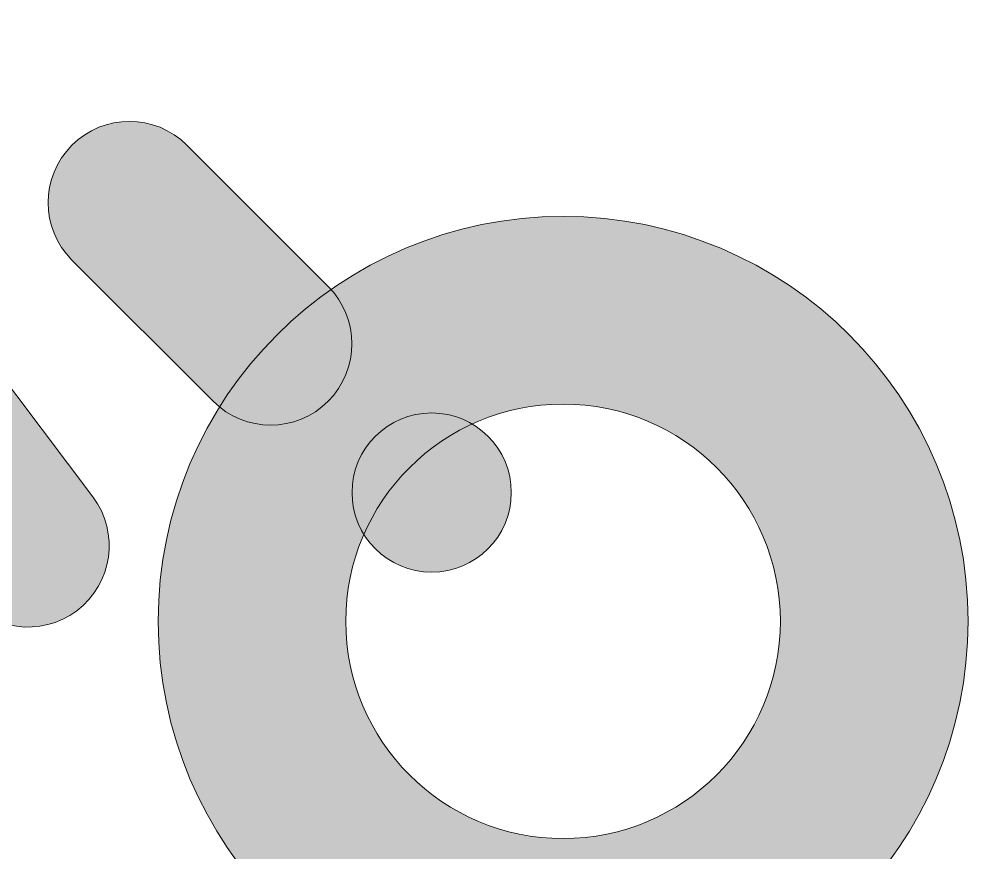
# Model space of a CAD drawing. Header units: inches. Extents: x 110 to 970, y -1000 to -79.
# Drawn here: x 529.3 to 913.2, y -416.2 to -79.1 of the extents above; entities that cross this region are included whole.
import ezdxf

# ---------------------------------------------------------------- set-up
doc = ezdxf.new("R2010")
doc.units = ezdxf.units.IN
doc.header["$MEASUREMENT"] = 0
doc.layers.add('Layer 1', color=7, linetype='Continuous')

# ---------------------------------------------------------------- blocks, each defined once
blk = doc.blocks.new('block 2')
at = {"layer": 'Layer 1', "true_color": 0xea2625}
h = blk.add_hatch(color=20, dxfattribs=at)
h.dxf.hatch_style = 2
edge = h.paths.add_edge_path()
edge.add_spline(control_points=[(552.66, -318.53), (552.66, -318.53), (552.66, -318.53), (552.66, -318.53), (538.15, -329.46), (517.53, -326.56), (506.6, -312.05), (506.6, -312.05), (374.01, -136.05), (374.01, -136.05), (363.08, -121.54), (365.98, -100.92), (380.49, -89.99), (380.49, -89.99), (380.49, -89.99), (380.49, -89.99), (395, -79.06), (415.62, -81.96), (426.55, -96.47), (426.55, -96.47), (559.14, -272.47), (559.14, -272.47), (570.07, -286.98), (567.17, -307.6), (552.66, -318.53)], knot_values=[0, 0, 0, 0, 1, 1, 1, 2, 2, 2, 3, 3, 3, 4, 4, 4, 5, 5, 5, 6, 6, 6, 7, 7, 7, 8, 8, 8, 8], degree=3, periodic=1)
at = {"layer": 'Layer 1', "true_color": 0xfccf0c}
h = blk.add_hatch(color=40, dxfattribs=at)
h.dxf.hatch_style = 2
edge = h.paths.add_edge_path()
edge.add_spline(control_points=[(654.33, -233.77), (654.33, -233.77), (654.33, -233.77), (654.33, -233.77), (641.49, -246.61), (620.66, -246.61), (607.82, -233.77), (607.82, -233.77), (550.7, -176.65), (550.7, -176.65), (537.85, -163.81), (537.85, -142.98), (550.7, -130.14), (550.7, -130.14), (550.7, -130.14), (550.7, -130.14), (563.54, -117.29), (584.37, -117.29), (597.21, -130.14), (597.21, -130.14), (654.33, -187.26), (654.33, -187.26), (667.17, -200.1), (667.17, -220.92), (654.33, -233.77)], knot_values=[0, 0, 0, 0, 1, 1, 1, 2, 2, 2, 3, 3, 3, 4, 4, 4, 5, 5, 5, 6, 6, 6, 7, 7, 7, 8, 8, 8, 8], degree=3, periodic=1)
at = {"layer": 'Layer 1', "true_color": 0x1f9d48}
h = blk.add_hatch(color=114, dxfattribs=at)
h.dxf.hatch_style = 2
edge = h.paths.add_edge_path()
edge.add_spline(control_points=[(749.4, -158.97), (658.91, -158.97), (585.56, -232.32), (585.56, -322.8), (585.56, -413.28), (658.91, -486.63), (749.4, -486.63), (839.88, -486.63), (913.23, -413.28), (913.23, -322.8), (913.23, -232.32), (839.88, -158.97), (749.4, -158.97)], knot_values=[0, 0, 0, 0, 1, 1, 1, 2, 2, 2, 3, 3, 3, 4, 4, 4, 4], degree=3, periodic=1)
edge = h.paths.add_edge_path()
edge.add_spline(control_points=[(749.4, -410.71), (700.85, -410.71), (661.49, -371.35), (661.49, -322.8), (661.49, -274.25), (700.85, -234.9), (749.4, -234.9), (797.94, -234.9), (837.3, -274.25), (837.3, -322.8), (837.3, -371.35), (797.94, -410.71), (749.4, -410.71)], knot_values=[0, 0, 0, 0, 1, 1, 1, 2, 2, 2, 3, 3, 3, 4, 4, 4, 4], degree=3, periodic=1)
at = {"layer": 'Layer 1', "true_color": 0xfccf0c}
h = blk.add_hatch(color=40, dxfattribs=at)
h.dxf.hatch_style = 2
edge = h.paths.add_edge_path()
edge.add_spline(control_points=[(728.44, -270.73), (728.44, -288.52), (714.02, -302.94), (696.23, -302.94), (678.43, -302.94), (664.01, -288.52), (664.01, -270.73), (664.01, -252.94), (678.43, -238.51), (696.23, -238.51), (714.02, -238.51), (728.44, -252.94), (728.44, -270.73)], knot_values=[0, 0, 0, 0, 1, 1, 1, 2, 2, 2, 3, 3, 3, 4, 4, 4, 4], degree=3, periodic=1)
at = {"layer": 'Layer 1', "lineweight": 0}
for points, knots in [([(552.66, -318.53), (552.66, -318.53), (552.66, -318.53), (552.66, -318.53), (538.15, -329.46), (517.53, -326.56), (506.6, -312.05), (506.6, -312.05), (374.01, -136.05), (374.01, -136.05), (363.08, -121.54), (365.98, -100.92), (380.49, -89.99), (380.49, -89.99), (380.49, -89.99), (380.49, -89.99), (395, -79.06), (415.62, -81.96), (426.55, -96.47), (426.55, -96.47), (559.14, -272.47), (559.14, -272.47), (570.07, -286.98), (567.17, -307.6), (552.66, -318.53)], [0, 0, 0, 0, 1, 1, 1, 2, 2, 2, 3, 3, 3, 4, 4, 4, 5, 5, 5, 6, 6, 6, 7, 7, 7, 8, 8, 8, 8]), ([(654.33, -233.77), (654.33, -233.77), (654.33, -233.77), (654.33, -233.77), (641.49, -246.61), (620.66, -246.61), (607.82, -233.77), (607.82, -233.77), (550.7, -176.65), (550.7, -176.65), (537.85, -163.81), (537.85, -142.98), (550.7, -130.14), (550.7, -130.14), (550.7, -130.14), (550.7, -130.14), (563.54, -117.29), (584.37, -117.29), (597.21, -130.14), (597.21, -130.14), (654.33, -187.26), (654.33, -187.26), (667.17, -200.1), (667.17, -220.92), (654.33, -233.77)], [0, 0, 0, 0, 1, 1, 1, 2, 2, 2, 3, 3, 3, 4, 4, 4, 5, 5, 5, 6, 6, 6, 7, 7, 7, 8, 8, 8, 8]), ([(749.4, -158.97), (658.91, -158.97), (585.56, -232.32), (585.56, -322.8), (585.56, -413.28), (658.91, -486.63), (749.4, -486.63), (839.88, -486.63), (913.23, -413.28), (913.23, -322.8), (913.23, -232.32), (839.88, -158.97), (749.4, -158.97)], [0, 0, 0, 0, 1, 1, 1, 2, 2, 2, 3, 3, 3, 4, 4, 4, 4]), ([(749.4, -410.71), (700.85, -410.71), (661.49, -371.35), (661.49, -322.8), (661.49, -274.25), (700.85, -234.9), (749.4, -234.9), (797.94, -234.9), (837.3, -274.25), (837.3, -322.8), (837.3, -371.35), (797.94, -410.71), (749.4, -410.71)], [0, 0, 0, 0, 1, 1, 1, 2, 2, 2, 3, 3, 3, 4, 4, 4, 4]), ([(728.44, -270.73), (728.44, -288.52), (714.02, -302.94), (696.23, -302.94), (678.43, -302.94), (664.01, -288.52), (664.01, -270.73), (664.01, -252.94), (678.43, -238.51), (696.23, -238.51), (714.02, -238.51), (728.44, -252.94), (728.44, -270.73)], [0, 0, 0, 0, 1, 1, 1, 2, 2, 2, 3, 3, 3, 4, 4, 4, 4])]:
    blk.add_open_spline(points, degree=3, knots=knots, dxfattribs=at)

msp = doc.modelspace()

# ---------------------------------------------------------------- block references
at = {"layer": 'Layer 1'}
msp.add_blockref('block 2', (0, 0), dxfattribs=at)

doc.saveas('drawing.dxf')
